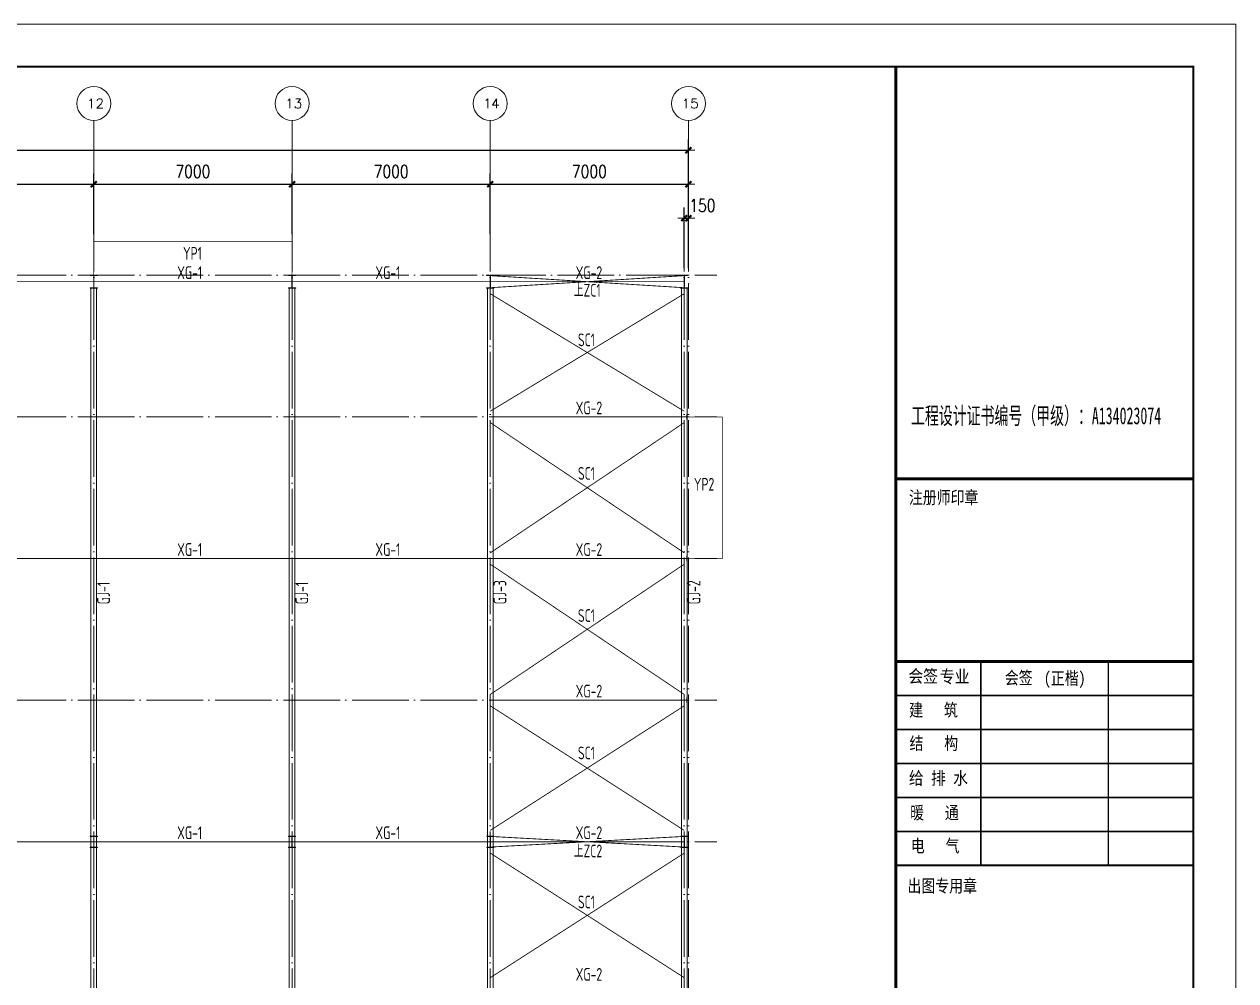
# Model space of a CAD drawing. Header units: millimetres. Extents: x 19781 to 898973, y -947928 to -267362.
# Drawn here: x 522693 to 565476, y -540800 to -507027 of the extents above; entities that cross this region are included whole.
import ezdxf

# ---------------------------------------------------------------- set-up
doc = ezdxf.new("R2010")
doc.units = ezdxf.units.MM
doc.header["$LTSCALE"] = 100
doc.linetypes.add('DOTE', pattern=[2.42, 2, -0.2, 0.02, -0.2])
doc.layers.get('0').update_dxf_attribs({"lineweight": 18})
for name, color, linetype, lineweight in [('10', 7, 'Continuous', 18), ('AXIS', 3, 'Continuous', 18), ('AXIS_TEXT', 7, 'Continuous', 18), ('BORDER', 7, 'Continuous', 18), ('BZ_标准图框', 7, 'Continuous', 18), ('DOTE', 1, 'DOTE', 18), ('数字', 3, 'Continuous', 20), ('系杆支撑', 2, 'Continuous', 18), ('钢柱', 4, 'Continuous', 20), ('钢梁', 4, 'Continuous', 5)]:
    doc.layers.add(name, color=color, linetype=linetype, lineweight=lineweight)
doc.styles.add('_TCH_AXIS', font='complex.shx', dxfattribs={"bigfont": 'gbcbig.shx'})
doc.styles.add('COMPLEX', font='complex.shx', dxfattribs={"bigfont": 'gbcbig.shx'})
doc.styles.add('dim_font', font='simplex.shx', dxfattribs={"width": 0.8, "bigfont": 'gbcbig.shx'})
doc.styles.add('HT', font='', dxfattribs={"width": 0.8})
doc.styles.add('TSSD_REIN', font='tssdeng.shx', dxfattribs={"width": 0.7, "bigfont": 'hztxt.shx'})
doc.styles.get('HT').set_extended_font_data('宋体')
doc.dimstyles.new('DIMN150', dxfattribs={"dimscale": 1.5, "dimtxt": 300, "dimasz": 1, "dimexe": 250, "dimexo": 300, "dimgap": 150, "dimtad": 1, "dimdec": 0, "dimzin": 0, "dimdsep": 46, "dimtxsty": 'dim_font', "dimblk": '_CAXARROW', "dimcen": 0.09, "dimdle": 2, "dimclrt": 7, "dimadec": 0, "dimazin": 0, "dimtfac": 1, "dimtdec": 0, "dimtix": 1, "dimtmove": 2, "dimatfit": 3, "dimfxl": 1, "dimtolj": 1, "dimtzin": 0, "dimarcsym": 0})
pattern_1 = [(45, (0, 0), (-7.07106781, 7.07106781), []), (45, (0, 2.5), (-7.07106781, 7.07106781), [])]

# ---------------------------------------------------------------- blocks, each defined once
blk = doc.blocks.new('_DIMX')
blk.add_line((-150, 0), (150, 0))
blk.add_lwpolyline([(-70, -70, 50, 50, 0), (70, 70, 50, 50, 0)], format="xyseb")
blk = doc.blocks.new('*X103')
at = {"layer": 'AXIS', "color": 0, "lineweight": -2, "transparency": 16777216}
for p, q in [((518150, -514442), (518150, -512301)), ((525150, -514442), (525150, -512301)), ((518152, -512676), (525149, -512676))]:
    blk.add_line(p, q, dxfattribs=at)
at = {"layer": 'AXIS', "color": 0, "lineweight": -2, "transparency": 16777216, "xscale": 1.5, "yscale": 1.5, "zscale": 1.5, "rotation": 180}
blk.add_blockref('_DIMX', (518150, -512676), dxfattribs=at)
at = {"layer": 'AXIS', "color": 0, "lineweight": -2, "transparency": 16777216, "xscale": 1.5, "yscale": 1.5, "zscale": 1.5}
blk.add_blockref('_DIMX', (525150, -512676), dxfattribs=at)
at = {"layer": 'AXIS', "color": 7, "transparency": 16777216, "insert": (521650, -512226), "char_height": 450, "width": 3805.71, "attachment_point": 5, "style": 'dim_font'}
blk.add_mtext('7000', dxfattribs=at)
blk = doc.blocks.new('_CAXARROW')
blk.add_hatch(color=0).paths.add_polyline_path([(0, 0), (-1, 0.125), (-1, -0.125)], flags=0)
blk = doc.blocks.new('*X104')
at = {"layer": 'AXIS', "color": 0, "lineweight": -2, "transparency": 16777216}
for p, q in [((525150, -514442), (525150, -512301)), ((532150, -514442), (532150, -512301)), ((525152, -512676), (532149, -512676))]:
    blk.add_line(p, q, dxfattribs=at)
at = {"layer": 'AXIS', "color": 0, "lineweight": -2, "transparency": 16777216, "xscale": 1.5, "yscale": 1.5, "zscale": 1.5, "rotation": 180}
blk.add_blockref('_DIMX', (525150, -512676), dxfattribs=at)
at = {"layer": 'AXIS', "color": 0, "lineweight": -2, "transparency": 16777216, "xscale": 1.5, "yscale": 1.5, "zscale": 1.5}
blk.add_blockref('_DIMX', (532150, -512676), dxfattribs=at)
at = {"layer": 'AXIS', "color": 7, "transparency": 16777216, "insert": (528650, -512226), "char_height": 450, "width": 3805.71, "attachment_point": 5, "style": 'dim_font'}
blk.add_mtext('7000', dxfattribs=at)
blk = doc.blocks.new('*X105')
at = {"layer": 'AXIS', "color": 0, "lineweight": -2, "transparency": 16777216}
for p, q in [((532150, -514442), (532150, -512301)), ((539150, -514442), (539150, -512301)), ((532152, -512676), (539149, -512676))]:
    blk.add_line(p, q, dxfattribs=at)
at = {"layer": 'AXIS', "color": 0, "lineweight": -2, "transparency": 16777216, "xscale": 1.5, "yscale": 1.5, "zscale": 1.5, "rotation": 180}
blk.add_blockref('_DIMX', (532150, -512676), dxfattribs=at)
at = {"layer": 'AXIS', "color": 0, "lineweight": -2, "transparency": 16777216, "xscale": 1.5, "yscale": 1.5, "zscale": 1.5}
blk.add_blockref('_DIMX', (539150, -512676), dxfattribs=at)
at = {"layer": 'AXIS', "color": 7, "transparency": 16777216, "insert": (535650, -512226), "char_height": 450, "width": 3805.71, "attachment_point": 5, "style": 'dim_font'}
blk.add_mtext('7000', dxfattribs=at)
blk = doc.blocks.new('*X106')
at = {"layer": 'AXIS', "color": 0, "lineweight": -2, "transparency": 16777216}
for p, q in [((539150, -514442), (539150, -512301)), ((546150, -514442), (546150, -512301)), ((539152, -512676), (546149, -512676))]:
    blk.add_line(p, q, dxfattribs=at)
at = {"layer": 'AXIS', "color": 0, "lineweight": -2, "transparency": 16777216, "xscale": 1.5, "yscale": 1.5, "zscale": 1.5, "rotation": 180}
blk.add_blockref('_DIMX', (539150, -512676), dxfattribs=at)
at = {"layer": 'AXIS', "color": 0, "lineweight": -2, "transparency": 16777216, "xscale": 1.5, "yscale": 1.5, "zscale": 1.5}
blk.add_blockref('_DIMX', (546150, -512676), dxfattribs=at)
at = {"layer": 'AXIS', "color": 7, "transparency": 16777216, "insert": (542650, -512226), "char_height": 450, "width": 3805.71, "attachment_point": 5, "style": 'dim_font'}
blk.add_mtext('7000', dxfattribs=at)
blk = doc.blocks.new('_AXISO')
blk.add_circle((0, 0), 0.5)
at = {"layer": 'AXIS_TEXT', "style": 'COMPLEX', "width": 1.04167}
blk.add_attdef('A', (-0.25, -0.28), '', height=0.56, dxfattribs=at)
blk = doc.blocks.new('*X108')
at = {"layer": 'AXIS', "color": 0, "lineweight": -2, "transparency": 16777216}
for p, q in [((448150, -514142), (448150, -511101)), ((546150, -514142), (546150, -511101)), ((448152, -511476), (546149, -511476))]:
    blk.add_line(p, q, dxfattribs=at)
at = {"layer": 'AXIS', "color": 0, "lineweight": -2, "transparency": 16777216, "xscale": 1.5, "yscale": 1.5, "zscale": 1.5, "rotation": 180}
blk.add_blockref('_DIMX', (448150, -511476), dxfattribs=at)
at = {"layer": 'AXIS', "color": 0, "lineweight": -2, "transparency": 16777216, "xscale": 1.5, "yscale": 1.5, "zscale": 1.5}
blk.add_blockref('_DIMX', (546150, -511476), dxfattribs=at)
at = {"layer": 'AXIS', "color": 7, "transparency": 16777216, "insert": (497150, -511026), "char_height": 450, "width": 4834.29, "attachment_point": 5, "style": 'dim_font'}
blk.add_mtext('98000', dxfattribs=at)
blk = doc.blocks.new('*X117')
at = {"layer": 'AXIS', "color": 0, "lineweight": -2, "transparency": 16777216}
for p, q in [((546000, -515642), (546000, -513501)), ((546150, -515642), (546150, -513501)), ((545999, -513876), (545997, -513876)), ((546000, -513876), (546150, -513876)), ((546152, -513876), (546153, -513876))]:
    blk.add_line(p, q, dxfattribs=at)
at = {"layer": 'AXIS', "color": 0, "lineweight": -2, "transparency": 16777216, "xscale": 1.5, "yscale": 1.5, "zscale": 1.5}
blk.add_blockref('_DIMX', (546000, -513876), dxfattribs=at)
at = {"layer": 'AXIS', "color": 0, "lineweight": -2, "transparency": 16777216, "xscale": 1.5, "yscale": 1.5, "zscale": 1.5, "rotation": 180}
blk.add_blockref('_DIMX', (546150, -513876), dxfattribs=at)
at = {"layer": 'AXIS', "color": 7, "transparency": 16777216, "insert": (546639, -513426), "char_height": 450, "width": 2622.86, "attachment_point": 5, "style": 'dim_font'}
blk.add_mtext('150', dxfattribs=at)

msp = doc.modelspace()

# ---------------------------------------------------------------- hatches: boundary and pattern name
at = {"layer": '10', "ltscale": 100}
h = msp.add_hatch(dxfattribs=at)
h.set_pattern_fill('金属', color=256, style=0, pattern_type=0)
h.set_pattern_definition(pattern_1)
h.paths.add_polyline_path([(525154.21, -515903.53), (525280.21, -515903.53), (525280.21, -515891.53), (525020.21, -515891.53), (525020.21, -515903.53), (525146.21, -515903.53), (525146.21, -516329.53), (525020.21, -516329.53), (525020.21, -516341.53), (525280.21, -516341.53), (525280.21, -516329.53), (525154.21, -516329.53)], flags=0)
h = msp.add_hatch(dxfattribs=at)
h.set_pattern_fill('金属', color=256, style=0, pattern_type=0)
h.set_pattern_definition(pattern_1)
h.paths.add_polyline_path([(532154.21, -515903.53), (532280.21, -515903.53), (532280.21, -515891.53), (532020.21, -515891.53), (532020.21, -515903.53), (532146.21, -515903.53), (532146.21, -516329.53), (532020.21, -516329.53), (532020.21, -516341.53), (532280.21, -516341.53), (532280.21, -516329.53), (532154.21, -516329.53)], flags=0)
h = msp.add_hatch(dxfattribs=at)
h.set_pattern_fill('金属', color=256, style=0, pattern_type=0)
h.set_pattern_definition(pattern_1)
h.paths.add_polyline_path([(539154.21, -515903.53), (539280.21, -515903.53), (539280.21, -515891.53), (539020.21, -515891.53), (539020.21, -515903.53), (539146.21, -515903.53), (539146.21, -516329.53), (539020.21, -516329.53), (539020.21, -516341.53), (539280.21, -516341.53), (539280.21, -516329.53), (539154.21, -516329.53)], flags=0)
h = msp.add_hatch(dxfattribs=at)
h.set_pattern_fill('金属', color=256, style=0, pattern_type=0)
h.set_pattern_definition(pattern_1)
h.paths.add_polyline_path([(546004.21, -515903.53), (546130.21, -515903.53), (546130.21, -515891.53), (545870.21, -515891.53), (545870.21, -515903.53), (545996.21, -515903.53), (545996.21, -516329.53), (545870.21, -516329.53), (545870.21, -516341.53), (546130.21, -516341.53), (546130.21, -516329.53), (546004.21, -516329.53)], flags=0)
h = msp.add_hatch(dxfattribs=at)
h.set_pattern_fill('金属', color=256, style=0, pattern_type=0)
h.set_pattern_definition(pattern_1)
h.paths.add_polyline_path([(546092.21, -520894.53), (546092.21, -520981.53), (546100.21, -520981.53), (546100.21, -520801.53), (546092.21, -520801.53), (546092.21, -520888.53), (545908.21, -520888.53), (545908.21, -520801.53), (545900.21, -520801.53), (545900.21, -520981.53), (545908.21, -520981.53), (545908.21, -520894.53)], flags=0)
h = msp.add_hatch(dxfattribs=at)
h.set_pattern_fill('金属', color=256, style=0, pattern_type=0)
h.set_pattern_definition(pattern_1)
h.paths.add_polyline_path([(546092.21, -525894.53), (546092.21, -525981.53), (546100.21, -525981.53), (546100.21, -525801.53), (546092.21, -525801.53), (546092.21, -525888.53), (545908.21, -525888.53), (545908.21, -525801.53), (545900.21, -525801.53), (545900.21, -525981.53), (545908.21, -525981.53), (545908.21, -525894.53)], flags=0)
h = msp.add_hatch(dxfattribs=at)
h.set_pattern_fill('金属', color=256, style=0, pattern_type=0)
h.set_pattern_definition(pattern_1)
h.paths.add_polyline_path([(546092.21, -530894.53), (546092.21, -530981.53), (546100.21, -530981.53), (546100.21, -530801.53), (546092.21, -530801.53), (546092.21, -530888.53), (545908.21, -530888.53), (545908.21, -530801.53), (545900.21, -530801.53), (545900.21, -530981.53), (545908.21, -530981.53), (545908.21, -530894.53)], flags=0)
h = msp.add_hatch(dxfattribs=at)
h.set_pattern_fill('金属', color=256, style=0, pattern_type=0)
h.set_pattern_definition(pattern_1)
h.paths.add_polyline_path([(525154.21, -535703.53), (525275.21, -535703.53), (525275.21, -535691.53), (525025.21, -535691.53), (525025.21, -535703.53), (525146.21, -535703.53), (525146.21, -536079.53), (525025.21, -536079.53), (525025.21, -536091.53), (525275.21, -536091.53), (525275.21, -536079.53), (525154.21, -536079.53)], flags=0)
h = msp.add_hatch(dxfattribs=at)
h.set_pattern_fill('金属', color=256, style=0, pattern_type=0)
h.set_pattern_definition(pattern_1)
h.paths.add_polyline_path([(532154.21, -535703.53), (532275.21, -535703.53), (532275.21, -535691.53), (532025.21, -535691.53), (532025.21, -535703.53), (532146.21, -535703.53), (532146.21, -536079.53), (532025.21, -536079.53), (532025.21, -536091.53), (532275.21, -536091.53), (532275.21, -536079.53), (532154.21, -536079.53)], flags=0)
h = msp.add_hatch(dxfattribs=at)
h.set_pattern_fill('金属', color=256, style=0, pattern_type=0)
h.set_pattern_definition(pattern_1)
h.paths.add_polyline_path([(539154.21, -535703.53), (539275.21, -535703.53), (539275.21, -535691.53), (539025.21, -535691.53), (539025.21, -535703.53), (539146.21, -535703.53), (539146.21, -536079.53), (539025.21, -536079.53), (539025.21, -536091.53), (539275.21, -536091.53), (539275.21, -536079.53), (539154.21, -536079.53)], flags=0)
h = msp.add_hatch(dxfattribs=at)
h.set_pattern_fill('金属', color=256, style=0, pattern_type=0)
h.set_pattern_definition(pattern_1)
h.paths.add_polyline_path([(546004.21, -535703.53), (546125.21, -535703.53), (546125.21, -535691.53), (545875.21, -535691.53), (545875.21, -535703.53), (545996.21, -535703.53), (545996.21, -536079.53), (545875.21, -536079.53), (545875.21, -536091.53), (546125.21, -536091.53), (546125.21, -536079.53), (546004.21, -536079.53)], flags=0)

# ---------------------------------------------------------------- linework, layer by layer
at = {"layer": 'AXIS'}
for p, q in [((525150.21, -514891.53), (525150.21, -510425.53)), ((532150.21, -514891.53), (532150.21, -510425.53)), ((539150.21, -514891.53), (539150.21, -510425.53)), ((546150.21, -514891.53), (546150.21, -510425.53))]:
    msp.add_line(p, q, dxfattribs=at)
at = {"layer": 'BORDER'}
msp.add_lwpolyline([(431826, -570027), (431826, -507027), (565476, -507027), (565476, -570027)], close=True, dxfattribs=at)
msp.add_lwpolyline([(435576, -568527, 75, 75, 0), (435576, -508527, 75, 75, 0), (563976, -508527, 75, 75, 0), (563976, -568527, 75, 75, 0)], format="xyseb", close=True, dxfattribs=at)
at = {"layer": 'BZ_标准图框'}
for points in [[(553476, -568527, 105, 105, 0), (553476, -508527, 105, 105, 0)], [(553476, -523077, 105, 105, 0), (563976, -523077, 105, 105, 0)], [(553476, -529527, 105, 105, 0), (563976, -529527, 105, 105, 0)], [(556476, -529527, 52.5, 52.5, 0), (556476, -536727, 52.5, 52.5, 0)], [(560976, -529527, 52.5, 52.5, 0), (560976, -536727, 52.5, 52.5, 0)], [(563976, -530727, 52.5, 52.5, 0), (553476, -530727, 52.5, 52.5, 0)], [(563976, -531927, 52.5, 52.5, 0), (553476, -531927, 52.5, 52.5, 0)], [(563976, -533127, 52.5, 52.5, 0), (553476, -533127, 52.5, 52.5, 0)], [(563976, -534327, 52.5, 52.5, 0), (553476, -534327, 52.5, 52.5, 0)], [(563976, -535527, 52.5, 52.5, 0), (553476, -535527, 52.5, 52.5, 0)], [(563976, -536727, 75, 75, 0), (553476, -536727, 75, 75, 0)]]:
    msp.add_lwpolyline(points, format="xyseb", dxfattribs=at)
at = {"layer": 'DOTE', "linetype": 'DOTE', "ltscale": 10}
for p, q in [((525150.21, -556891.53), (525150.21, -514891.53)), ((532150.21, -556891.53), (532150.21, -514891.53)), ((539150.21, -556891.53), (539150.21, -514891.53)), ((546000.21, -556891.53), (546000.21, -514891.53)), ((546150.21, -556891.53), (546150.21, -514891.53)), ((447150.21, -515891.53), (547150.21, -515891.53)), ((447150.21, -520891.53), (547150.21, -520891.53)), ((447150.21, -525891.53), (547150.21, -525891.53)), ((447150.21, -530891.53), (547150.21, -530891.53)), ((447150.21, -535891.53), (547150.21, -535891.53))]:
    msp.add_line(p, q, dxfattribs=at)
at = {"layer": '数字', "ltscale": 100}
for points in [[(525150.21, -515891.53, 25, 25, 0), (525150.21, -514691.53, 25, 25, 0), (532150.21, -514691.53, 25, 25, 0), (532150.21, -515891.53, 25, 25, 0)], [(546150.21, -520891.53, 25, 25, 0), (547350.21, -520891.53, 25, 25, 0), (547350.21, -525891.53, 25, 25, 0), (546150.21, -525891.53, 25, 25, 0)]]:
    msp.add_lwpolyline(points, format="xyseb", dxfattribs=at)
at = {"layer": '系杆支撑'}
for points in [[(545996.21, -516329.53, 30, 30, 0), (539154.21, -515903.53, 30, 30, 0)], [(539154.21, -516329.53, 30, 30, 0), (545996.21, -515903.53, 30, 30, 0)], [(448300.21, -516116.53, 30, 30, 0), (546000.21, -516116.53, 30, 30, 0)], [(539150.21, -520691.53, 30, 30, 0), (546000.21, -516541.53, 30, 30, 0)], [(546000.21, -520691.53, 30, 30, 0), (539150.21, -516541.53, 30, 30, 0)], [(539150.21, -520891.53, 30, 30, 0), (546000.21, -520891.53, 30, 30, 0)], [(539150.21, -521091.53, 30, 30, 0), (546000.21, -525691.53, 30, 30, 0)], [(546000.21, -521091.53, 30, 30, 0), (539150.21, -525691.53, 30, 30, 0)], [(448300.21, -525891.53, 30, 30, 0), (546000.21, -525891.53, 30, 30, 0)], [(539150.21, -530691.53, 30, 30, 0), (546000.21, -526091.53, 30, 30, 0)], [(546000.21, -530691.53, 30, 30, 0), (539150.21, -526091.53, 30, 30, 0)], [(539150.21, -530891.53, 30, 30, 0), (546000.21, -530891.53, 30, 30, 0)], [(539150.21, -531091.53, 30, 30, 0), (546000.21, -535491.53, 30, 30, 0)], [(546000.21, -531091.53, 30, 30, 0), (539150.21, -535491.53, 30, 30, 0)], [(448300.21, -535891.53, 30, 30, 0), (546000.21, -535891.53, 30, 30, 0)], [(545996.21, -536079.53, 30, 30, 0), (539154.21, -535703.53, 30, 30, 0)], [(539154.21, -536079.53, 30, 30, 0), (545996.21, -535703.53, 30, 30, 0)], [(539150.21, -540691.53, 30, 30, 0), (546000.21, -536291.53, 30, 30, 0)], [(546000.21, -540691.53, 30, 30, 0), (539150.21, -536291.53, 30, 30, 0)]]:
    msp.add_lwpolyline(points, format="xyseb", dxfattribs=at)
at = {"layer": '钢柱', "ltscale": 100}
for points in [[(525154.21, -515903.53), (525280.21, -515903.53), (525280.21, -515891.53), (525020.21, -515891.53), (525020.21, -515903.53), (525146.21, -515903.53), (525146.21, -516329.53), (525020.21, -516329.53), (525020.21, -516341.53), (525280.21, -516341.53), (525280.21, -516329.53), (525154.21, -516329.53)], [(532154.21, -515903.53), (532280.21, -515903.53), (532280.21, -515891.53), (532020.21, -515891.53), (532020.21, -515903.53), (532146.21, -515903.53), (532146.21, -516329.53), (532020.21, -516329.53), (532020.21, -516341.53), (532280.21, -516341.53), (532280.21, -516329.53), (532154.21, -516329.53)], [(539154.21, -515903.53), (539280.21, -515903.53), (539280.21, -515891.53), (539020.21, -515891.53), (539020.21, -515903.53), (539146.21, -515903.53), (539146.21, -516329.53), (539020.21, -516329.53), (539020.21, -516341.53), (539280.21, -516341.53), (539280.21, -516329.53), (539154.21, -516329.53)], [(546004.21, -515903.53), (546130.21, -515903.53), (546130.21, -515891.53), (545870.21, -515891.53), (545870.21, -515903.53), (545996.21, -515903.53), (545996.21, -516329.53), (545870.21, -516329.53), (545870.21, -516341.53), (546130.21, -516341.53), (546130.21, -516329.53), (546004.21, -516329.53)], [(546092.21, -520894.53), (546092.21, -520981.53), (546100.21, -520981.53), (546100.21, -520801.53), (546092.21, -520801.53), (546092.21, -520888.53), (545908.21, -520888.53), (545908.21, -520801.53), (545900.21, -520801.53), (545900.21, -520981.53), (545908.21, -520981.53), (545908.21, -520894.53)], [(546092.21, -525894.53), (546092.21, -525981.53), (546100.21, -525981.53), (546100.21, -525801.53), (546092.21, -525801.53), (546092.21, -525888.53), (545908.21, -525888.53), (545908.21, -525801.53), (545900.21, -525801.53), (545900.21, -525981.53), (545908.21, -525981.53), (545908.21, -525894.53)], [(546092.21, -530894.53), (546092.21, -530981.53), (546100.21, -530981.53), (546100.21, -530801.53), (546092.21, -530801.53), (546092.21, -530888.53), (545908.21, -530888.53), (545908.21, -530801.53), (545900.21, -530801.53), (545900.21, -530981.53), (545908.21, -530981.53), (545908.21, -530894.53)], [(525154.21, -535703.53), (525275.21, -535703.53), (525275.21, -535691.53), (525025.21, -535691.53), (525025.21, -535703.53), (525146.21, -535703.53), (525146.21, -536079.53), (525025.21, -536079.53), (525025.21, -536091.53), (525275.21, -536091.53), (525275.21, -536079.53), (525154.21, -536079.53)], [(532154.21, -535703.53), (532275.21, -535703.53), (532275.21, -535691.53), (532025.21, -535691.53), (532025.21, -535703.53), (532146.21, -535703.53), (532146.21, -536079.53), (532025.21, -536079.53), (532025.21, -536091.53), (532275.21, -536091.53), (532275.21, -536079.53), (532154.21, -536079.53)], [(539154.21, -535703.53), (539275.21, -535703.53), (539275.21, -535691.53), (539025.21, -535691.53), (539025.21, -535703.53), (539146.21, -535703.53), (539146.21, -536079.53), (539025.21, -536079.53), (539025.21, -536091.53), (539275.21, -536091.53), (539275.21, -536079.53), (539154.21, -536079.53)], [(546004.21, -535703.53), (546125.21, -535703.53), (546125.21, -535691.53), (545875.21, -535691.53), (545875.21, -535703.53), (545996.21, -535703.53), (545996.21, -536079.53), (545875.21, -536079.53), (545875.21, -536091.53), (546125.21, -536091.53), (546125.21, -536079.53), (546004.21, -536079.53)]]:
    msp.add_lwpolyline(points, close=True, dxfattribs=at)
at = {"layer": '钢梁', "ltscale": 100}
for p, q in [((525050.21, -555441.53), (525050.21, -516341.53)), ((525250.21, -555441.53), (525250.21, -516341.53)), ((532050.21, -555441.53), (532050.21, -516341.53)), ((532250.21, -555441.53), (532250.21, -516341.53)), ((539050.21, -555441.53), (539050.21, -516341.53)), ((539250.21, -555441.53), (539250.21, -516341.53)), ((545900.21, -555441.53), (545900.21, -516341.53)), ((546100.21, -555441.53), (546100.21, -516341.53))]:
    msp.add_line(p, q, dxfattribs=at)

# ---------------------------------------------------------------- block references
at = {"layer": 'AXIS'}
ref = msp.add_blockref('_AXISO', (525150.21, -509825.53), dxfattribs=dict(at, xscale=1200, yscale=1200, zscale=1200))
ref.add_attrib('A', '12', (524906.78, -509995.93), dxfattribs={"layer": 'AXIS_TEXT', "height": 340.802, "style": '_TCH_AXIS', "width": 1.03448})
ref = msp.add_blockref('_AXISO', (532150.21, -509825.53), dxfattribs=dict(at, xscale=1200, yscale=1200, zscale=1200))
ref.add_attrib('A', '13', (531906.78, -509995.93), dxfattribs={"layer": 'AXIS_TEXT', "height": 340.802, "style": '_TCH_AXIS', "width": 1.03448})
ref = msp.add_blockref('_AXISO', (539150.21, -509825.53), dxfattribs=dict(at, xscale=1200, yscale=1200, zscale=1200))
ref.add_attrib('A', '14', (538903.7, -509992.51), dxfattribs={"layer": 'AXIS_TEXT', "height": 333.976, "style": '_TCH_AXIS'})
ref = msp.add_blockref('_AXISO', (546150.21, -509825.53), dxfattribs=dict(at, xscale=1200, yscale=1200, zscale=1200))
ref.add_attrib('A', '15', (545906.78, -509995.93), dxfattribs={"layer": 'AXIS_TEXT', "height": 340.802, "style": '_TCH_AXIS', "width": 1.03448})

# ---------------------------------------------------------------- texts
at = {"layer": 'BZ_标准图框', "style": 'HT'}
for s, height, width, p in [('工程设计证书编号（甲级）：A134023074', 600, 0.6, (554010.58, -521149.2)), ('注册师印章', 450, 0.8, (553932.79, -523959.9)), ('会签', 450, 0.85, (553916.83, -530270.37)), ('专业', 450, 0.85, (555030.95, -530283.26)), ('会签', 450, 0.8, (557319.88, -530327.98)), ('(正楷)', 450, 0.8, (558701.1, -530341.98)), ('出图专用章', 450, 0.8, (553883.1, -537674.65))]:
    msp.add_text(s, height=height, dxfattribs=dict(at, width=width)).set_placement(p)
at = {"layer": 'BZ_标准图框', "char_height": 450, "attachment_point": 7, "style": 'HT'}
for s, insert, width in [('建   筑', (553942.87, -531514.67), 2619), ('结   构', (553955.82, -532692.42), 2589), ('{\\W0.85;给 排 水}', (553933.34, -533921.45), 3190.6875), ('暖   通', (553977.31, -535142.71), 2598), ('电   气', (554002.6, -536309.54), 2523)]:
    msp.add_mtext(s, dxfattribs=dict(at, insert=insert, width=width))
at = {"layer": '数字', "ltscale": 100, "style": 'TSSD_REIN', "width": 0.7}
for s, p in [('YP1', (528298.87, -515340.3)), ('XG-1', (528094.87, -516023.3)), ('XG-1', (535094.87, -516023.3)), ('XG-2', (542166.7, -516023.3)), ('上ZC1', (542097.7, -516645.3)), ('SC1', (542245.7, -518396.3)), ('XG-2', (542166.7, -520798.3)), ('SC1', (542245.7, -523110.3)), ('YP2', (546338.87, -523493.3)), ('XG-1', (528094.87, -525798.3)), ('XG-1', (535094.87, -525798.3)), ('XG-2', (542166.7, -525798.3)), ('SC1', (542245.7, -528130.3)), ('XG-2', (542166.7, -530798.3)), ('SC1', (542245.7, -532980.3)), ('XG-1', (528094.87, -535798.3)), ('XG-1', (535094.87, -535798.3)), ('XG-2', (542166.7, -535798.3)), ('上ZC2', (542097.7, -536442.3)), ('SC1', (542245.7, -538243.3)), ('XG-2', (542166.7, -540798.3))]:
    msp.add_text(s, height=450, dxfattribs=at).set_placement(p)
for s, p in [('GJ-1', (525718.98, -527509.49)), ('GJ-1', (532718.98, -527509.49)), ('GJ-3', (539718.98, -527509.49)), ('GJ-2', (546568.98, -527509.49))]:
    msp.add_text(s, height=450, rotation=90, dxfattribs=at).set_placement(p)

# ---------------------------------------------------------------- dimensions: what is measured, and where the dimension line sits
at = {"layer": 'AXIS'}
for base, p1, p2, picture, middle in [((546150.21, -511475.53), (448150.21, -514591.53), (546150.21, -514591.53), '*X108', (497150.21, -511025.53)), ((525150.21, -512675.53), (518150.21, -514891.53), (525150.21, -514891.53), '*X103', (521650.21, -512225.53)), ((532150.21, -512675.53), (525150.21, -514891.53), (532150.21, -514891.53), '*X104', (528650.21, -512225.53)), ((539150.21, -512675.53), (532150.21, -514891.53), (539150.21, -514891.53), '*X105', (535650.21, -512225.53)), ((546150.21, -512675.53), (539150.21, -514891.53), (546150.21, -514891.53), '*X106', (542650.21, -512225.53))]:
    dim = msp.add_linear_dim(base=base, p1=p1, p2=p2, dimstyle='DIMN150', override={"dimsah": 1, "dimtzin": 0}, dxfattribs=at)
    dim.commit()
    dim.dimension.update_dxf_attribs({"geometry": picture, "text_midpoint": middle})
dim = msp.add_linear_dim(base=(546150.21, -513875.53), p1=(546000.21, -516091.53), p2=(546150.21, -516091.53), angle=0, dimstyle='DIMN150', override={"dimsah": 1, "dimtzin": 0}, dxfattribs=at)
dim.commit()
dim.dimension.update_dxf_attribs({"geometry": '*X117', "text_midpoint": (546638.78, -513425.53), "dimtype": 160})

doc.saveas('drawing.dxf')
